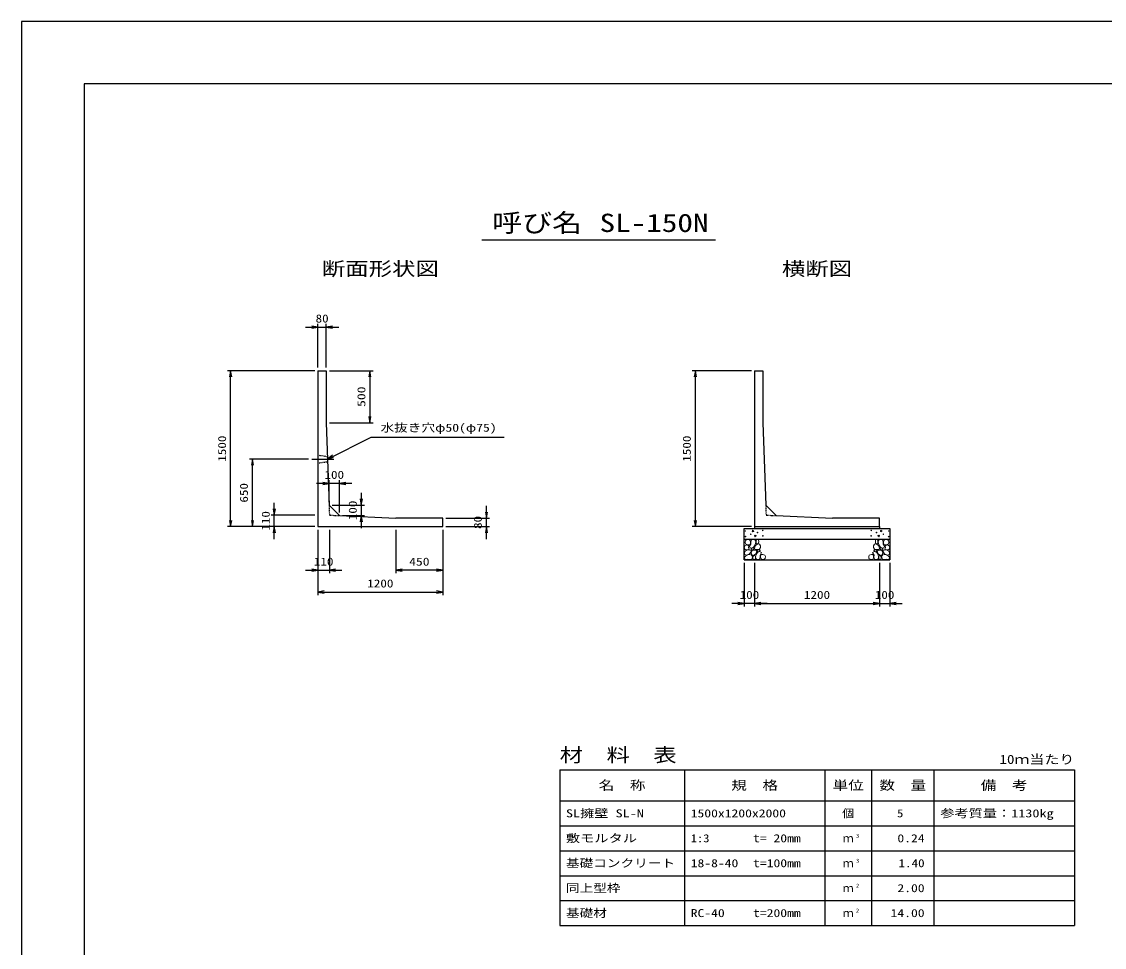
# Model space of a CAD drawing. Units: millimetres at full size. Extents: x 0 to 25230, y 0 to 17820.
# Drawn here: x 0 to 10414, y 8910 to 17820 of the extents above; entities that cross this region are included whole.
import ezdxf
from ezdxf.enums import TextEntityAlignment as Align

# ---------------------------------------------------------------- set-up
doc = ezdxf.new("R2010")
doc.units = ezdxf.units.MM
doc.linetypes.add('CHAIN', pattern=[18.5, 12, -1.5, 3.5, -1.5])
doc.linetypes.add('DASHED_SPACED', pattern=[12, 6, -6])
for name, color, linetype, lineweight in [('D-BMK', 2, 'CHAIN', 25), ('D-DCR-HCHn', 4, 'Continuous', 9), ('D-MTR-FRAM', 7, 'Continuous', 25), ('D-MTR-LINE', 7, 'Continuous', 25), ('D-STR-DIM', 7, 'Continuous', 25), ('D-STR-STRn', 1, 'Continuous', 25), ('D-STR-TXT', 7, 'Continuous', 25), ('D-TTL', 2, 'Continuous', 25), ('D-TTL-TXT', 7, 'Continuous', 25)]:
    doc.layers.add(name, color=color, linetype=linetype, lineweight=lineweight)
doc.layers.add('D-MTR', color=7, linetype='Continuous')
doc.layers.add('D-MTR-TXT', color=7, linetype='Continuous')
doc.styles.add('ＭＳ ゴシック', font='')
doc.styles.get('ＭＳ ゴシック').set_extended_font_data('MS Gothic')

# ---------------------------------------------------------------- blocks, each defined once
blk = doc.blocks.new('open_arrow')
at = {"color": 0, "linetype": 'Continuous', "lineweight": -2}
blk.add_lwpolyline([(7.5, 1.25), (0, 0), (7.5, -1.25)], dxfattribs=at)

msp = doc.modelspace()

# ---------------------------------------------------------------- linework, layer by layer
at = {"layer": 'D-BMK'}
msp.add_line((2790, 13610), (3001.798, 13610), dxfattribs=at)
at = {"layer": 'D-DCR-HCHn'}
for points in [[(7001.198, 12831.594), (6980.395, 12836.217), (6961.904, 12826.971), (6959.592, 12806.168), (6964.215, 12789.988), (6987.33, 12783.053), (7003.51, 12783.053), (7010.444, 12794.611), (7010.444, 12820.037)], [(7019.69, 12833.906), (7012.756, 12813.102), (7015.067, 12789.988), (6998.887, 12764.562), (7019.69, 12753.005), (7042.805, 12764.562), (7056.673, 12783.053), (7061.296, 12813.102), (7056.673, 12829.283), (7042.805, 12836.217)], [(7063.608, 12829.283), (7063.608, 12801.545), (7075.165, 12794.611), (7086.722, 12801.545), (7089.034, 12817.725), (7086.722, 12831.594), (7070.542, 12836.217)], [(8236.392, 12829.283), (8236.392, 12801.545), (8224.835, 12794.611), (8213.278, 12801.545), (8210.966, 12817.725), (8213.278, 12831.594), (8229.458, 12836.217)], [(8280.31, 12833.906), (8287.244, 12813.102), (8284.933, 12789.988), (8301.113, 12764.562), (8280.31, 12753.005), (8257.195, 12764.562), (8243.327, 12783.053), (8238.704, 12813.102), (8243.327, 12829.283), (8257.195, 12836.217)], [(8298.802, 12831.594), (8319.605, 12836.217), (8338.096, 12826.971), (8340.408, 12806.168), (8335.785, 12789.988), (8312.67, 12783.053), (8296.49, 12783.053), (8289.556, 12794.611), (8289.556, 12820.037)], [(6957.281, 12773.808), (6950.346, 12753.005), (6959.592, 12739.136), (6982.707, 12736.824), (6998.488, 12743.599), (6991.952, 12759.939), (6996.575, 12769.185), (6987.33, 12778.431), (6973.461, 12783.053)], [(7001.155, 12697.009), (7018.277, 12722.692), (7016.137, 12729.112), (6992.594, 12735.533), (6971.192, 12733.393), (6956.21, 12720.551), (6954.07, 12705.57), (6956.21, 12690.588), (6973.332, 12686.308)], [(7024.313, 12753.005), (7012.756, 12743.759), (7017.379, 12736.824), (7033.559, 12736.824), (7040.493, 12739.136), (7045.116, 12748.382), (7038.182, 12755.316)], [(7061.082, 12697.009), (7071.783, 12722.692), (7063.222, 12733.393), (7037.539, 12733.393), (7026.838, 12729.112), (7016.137, 12714.131), (7016.137, 12701.289), (7026.838, 12684.167), (7039.679, 12682.027)], [(7058.985, 12778.431), (7047.427, 12750.693), (7056.673, 12739.136), (7084.411, 12739.136), (7095.968, 12743.759), (7107.525, 12759.939), (7107.525, 12773.808), (7095.968, 12792.299), (7082.099, 12794.611)], [(7097.466, 12645.643), (7103.886, 12664.905), (7101.746, 12686.308), (7116.728, 12709.85), (7097.466, 12720.551), (7076.063, 12709.85), (7063.222, 12692.728), (7058.941, 12664.905), (7063.222, 12649.924), (7076.063, 12643.503)], [(7093.185, 12720.551), (7103.886, 12729.112), (7099.606, 12735.533), (7084.624, 12735.533), (7078.204, 12733.393), (7073.923, 12724.832), (7080.344, 12718.411)], [(8202.534, 12645.643), (8196.114, 12664.905), (8198.254, 12686.308), (8183.272, 12709.85), (8202.534, 12720.551), (8223.937, 12709.85), (8236.778, 12692.728), (8241.059, 12664.905), (8236.778, 12649.924), (8223.937, 12643.503)], [(8241.015, 12778.431), (8252.573, 12750.693), (8243.327, 12739.136), (8215.589, 12739.136), (8204.032, 12743.759), (8192.475, 12759.939), (8192.475, 12773.808), (8204.032, 12792.299), (8217.901, 12794.611)], [(8206.815, 12720.551), (8196.114, 12729.112), (8200.394, 12735.533), (8215.376, 12735.533), (8221.796, 12733.393), (8226.077, 12724.832), (8219.656, 12718.411)], [(8238.918, 12697.009), (8228.217, 12722.692), (8236.778, 12733.393), (8262.461, 12733.393), (8273.162, 12729.112), (8283.863, 12714.131), (8283.863, 12701.289), (8273.162, 12684.167), (8260.321, 12682.027)], [(8275.687, 12753.005), (8287.244, 12743.759), (8282.621, 12736.824), (8266.441, 12736.824), (8259.507, 12739.136), (8254.884, 12748.382), (8261.818, 12755.316)], [(8298.845, 12697.009), (8281.723, 12722.692), (8283.863, 12729.112), (8307.406, 12735.533), (8328.808, 12733.393), (8343.79, 12720.551), (8345.93, 12705.57), (8343.79, 12690.588), (8326.668, 12686.308)], [(8342.719, 12773.808), (8349.654, 12753.005), (8340.408, 12739.136), (8317.293, 12736.824), (8301.512, 12743.599), (8308.048, 12759.939), (8303.425, 12769.185), (8312.67, 12778.431), (8326.539, 12783.053)], [(7009.716, 12643.503), (7024.698, 12649.924), (7028.978, 12671.326), (7020.417, 12686.308), (7005.435, 12690.588), (6986.173, 12688.448), (6964.771, 12679.887), (6954.07, 12667.045), (6954.07, 12652.064), (6960.49, 12643.503), (6986.173, 12645.643)], [(7056.801, 12649.924), (7056.801, 12675.606), (7046.1, 12682.027), (7035.399, 12675.606), (7033.259, 12660.625), (7035.399, 12647.783), (7050.381, 12643.503)], [(7114.588, 12647.783), (7133.85, 12643.503), (7150.972, 12652.064), (7153.112, 12671.326), (7148.831, 12686.308), (7127.429, 12692.728), (7112.447, 12692.728), (7106.027, 12682.027), (7106.027, 12658.484)], [(8185.412, 12647.783), (8166.15, 12643.503), (8149.028, 12652.064), (8146.888, 12671.326), (8151.169, 12686.308), (8172.571, 12692.728), (8187.553, 12692.728), (8193.973, 12682.027), (8193.973, 12658.484)], [(8243.199, 12649.924), (8243.199, 12675.606), (8253.9, 12682.027), (8264.601, 12675.606), (8266.741, 12660.625), (8264.601, 12647.783), (8249.619, 12643.503)], [(8290.284, 12643.503), (8275.302, 12649.924), (8271.022, 12671.326), (8279.583, 12686.308), (8294.565, 12690.588), (8313.827, 12688.448), (8335.229, 12679.887), (8345.93, 12667.045), (8345.93, 12652.064), (8339.51, 12643.503), (8313.827, 12645.643)]]:
    msp.add_lwpolyline(points, close=True, dxfattribs=at)
for centre, radius in [((6960.727, 12917.43), 3), ((7033.336, 12917.43), 7.5), ((7128.131, 12923.481), 3), ((8171.869, 12923.481), 3), ((8266.664, 12917.43), 7.5), ((8339.273, 12917.43), 3), ((6961.869, 12863.919), 3), ((7012.292, 12885.761), 3), ((7056.664, 12869.97), 7.5), ((7077.708, 12901.639), 3), ((7129.273, 12869.97), 3), ((8170.727, 12869.97), 3), ((8222.292, 12901.639), 3), ((8243.336, 12869.97), 7.5), ((8287.708, 12885.761), 3), ((8338.131, 12863.919), 3)]:
    msp.add_circle(centre, radius, dxfattribs=at)
at = {"layer": 'D-MTR-FRAM'}
for p, q in [((5175, 10620), (10125, 10620)), ((5175, 10620), (5175, 9120)), ((10125, 10620), (10125, 9120)), ((5175, 9120), (10125, 9120))]:
    msp.add_line(p, q, dxfattribs=at)
at = {"layer": 'D-MTR-LINE'}
for p, q in [((6375, 10620), (6375, 9120)), ((7725, 10620), (7725, 9120)), ((8175, 10620), (8175, 9120)), ((8775, 10620), (8775, 9120)), ((5175, 10320), (10125, 10320)), ((5175, 10080), (10125, 10080)), ((5175, 9840), (10125, 9840)), ((5175, 9600), (10125, 9600)), ((5175, 9360), (10125, 9360))]:
    msp.add_line(p, q, dxfattribs=at)
at = {"layer": 'D-STR-DIM'}
for p, q in [((2850, 14490), (2850, 14910)), ((2930, 14490), (2930, 14910)), ((2730, 14880), (3050, 14880)), ((2820, 14460), (1980, 14460)), ((2010, 12960), (2010, 14460)), ((2960, 14460), (3380, 14460)), ((3350, 14460), (3350, 13960)), ((7020, 14460), (6450, 14460)), ((6480, 12960), (6480, 14460)), ((2960, 13960), (3380, 13960)), ((2760, 13610), (2190, 13610)), ((2220, 12960), (2220, 13610)), ((3176.782, 13375.463), (2836.782, 13375.463)), ((2956.782, 13195.463), (2956.782, 13405.463)), ((3056.782, 13095.463), (3056.782, 13405.463)), ((3266.782, 13285.463), (3266.782, 12945.463)), ((2430, 12840), (2430, 13190)), ((2986.782, 13165.463), (3296.782, 13165.463)), ((4470, 12840), (4470, 13160)), ((2820, 13070), (2400, 13070)), ((3086.782, 13065.463), (3296.782, 13065.463)), ((4080, 13040), (4500, 13040)), ((2820, 12960), (1980, 12960)), ((2820, 12960), (2190, 12960)), ((2820, 12960), (2400, 12960)), ((2850, 12930), (2850, 12510)), ((2850, 12930), (2850, 12300)), ((2960, 12930), (2960, 12510)), ((3600, 12930), (3600, 12510)), ((4050, 12930), (4050, 12300)), ((4050, 12930), (4050, 12510)), ((4080, 12960), (4500, 12960)), ((7020, 12960), (6450, 12960)), ((6950, 12610), (6950, 12190)), ((7050, 12610), (7050, 12190)), ((7050, 12610), (7050, 12190)), ((8250, 12610), (8250, 12190)), ((8250, 12610), (8250, 12190)), ((8350, 12610), (8350, 12190)), ((2730, 12540), (3080, 12540)), ((4050, 12540), (3600, 12540)), ((2850, 12330), (4050, 12330)), ((7170, 12220), (6830, 12220)), ((7050, 12220), (8250, 12220)), ((8130, 12220), (8470, 12220))]:
    msp.add_line(p, q, dxfattribs=at)
at = {"layer": 'D-STR-STRn'}
for p, q in [((2850, 14460), (2930, 14460)), ((2850, 14460), (2850, 12960)), ((2930, 14460), (2930, 13960)), ((7050, 14460), (7130, 14460)), ((7050, 14460), (7050, 12960)), ((7130, 14460), (7130, 13960)), ((2930, 13960), (2956.782, 13165.463)), ((7130, 13960), (7156.782, 13165.463)), ((3056.782, 13065.463), (2956.782, 13165.463)), ((7256.782, 13065.463), (7156.782, 13165.463)), ((3056.782, 13065.463), (3600, 13040)), ((4050, 13040), (3600, 13040)), ((4050, 12960), (4050, 13040)), ((7256.782, 13065.463), (7800, 13040)), ((8250, 13040), (7800, 13040)), ((8250, 12960), (8250, 13040)), ((2850, 12960), (4050, 12960)), ((6950, 12640), (6950, 12940)), ((6950, 12940), (8350, 12940)), ((7050, 12960), (8250, 12960)), ((7050, 12960), (7050, 12940)), ((8250, 12960), (8250, 12940)), ((8350, 12940), (8350, 12640)), ((6950, 12840), (8350, 12840)), ((6950, 12640), (8350, 12640))]:
    msp.add_line(p, q, dxfattribs=at)
at = {"layer": 'D-STR-STRn', "linetype": 'DASHED_SPACED'}
for p, q in [((2850, 13647.5), (2940.955, 13635)), ((2850, 13572.5), (2942.64, 13585))]:
    msp.add_line(p, q, dxfattribs=at)
at = {"layer": 'D-STR-STRn', "color": 2, "linetype": 'DASHED_SPACED'}
for p, q in [((2956.782, 13165.463), (2960, 13070)), ((7156.782, 13165.463), (7160, 13070)), ((2960, 13070), (3056.782, 13065.463)), ((7160, 13070), (7256.782, 13065.463))]:
    msp.add_line(p, q, dxfattribs=at)
at = {"layer": 'D-STR-TXT'}
msp.add_lwpolyline([(2941.798, 13610), (3361.798, 13820), (3421.798, 13820), (4641.442, 13820)], dxfattribs=at)
at = {"layer": 'D-TTL'}
for points in [[(0, 0), (25230, 0), (25230, 17820), (0, 17820)], [(600, 600), (24630, 600), (24630, 17220), (600, 17220)]]:
    msp.add_lwpolyline(points, close=True, dxfattribs=at)
at = {"layer": 'D-TTL-TXT'}
msp.add_line((4425, 15720), (6675, 15720), dxfattribs=at)

# ---------------------------------------------------------------- block references
at = {"layer": 'D-STR-DIM', "xscale": 8, "yscale": 8}
for p, rotation in [((2850, 14880), 180), ((2010, 14460), 270), ((3350, 14460), 270), ((6480, 14460), 270), ((3350, 13960), 90), ((2220, 13610), 270), ((2956.782, 13375.463), 180), ((3266.782, 13165.463), 90), ((2430, 13070), 90), ((2010, 12960), 90), ((2220, 12960), 90), ((3266.782, 13065.463), 270), ((4470, 13040), 90), ((6480, 12960), 90), ((2430, 12960), 270), ((4470, 12960), 270), ((2850, 12540), 180), ((4050, 12540), 180), ((4050, 12330), 180), ((6950, 12220), 180), ((8250, 12220), 180), ((8250, 12220), 180)]:
    msp.add_blockref('open_arrow', p, dxfattribs=dict(at, rotation=rotation))
for p in [(2930, 14880), (3056.782, 13375.463), (2960, 12540), (3600, 12540), (2850, 12330), (7050, 12220), (7050, 12220), (8350, 12220)]:
    msp.add_blockref('open_arrow', p, dxfattribs=at)
at = {"layer": 'D-STR-TXT', "xscale": 8, "yscale": 8, "rotation": 26.6}
msp.add_blockref('open_arrow', (2941.798, 13610), dxfattribs=at)

# ---------------------------------------------------------------- texts
at = {"layer": 'D-MTR', "style": 'ＭＳ ゴシック', "width": 1.25}
msp.add_text('材\u3000料\u3000表', height=132, dxfattribs=at).set_placement((5175, 10656), align=Align.BOTTOM_LEFT)
at = {"layer": 'D-MTR', "style": 'ＭＳ ゴシック', "width": 1.2}
msp.add_text('10ｍ当たり', height=87.98, dxfattribs=at).set_placement((10125, 10649), align=Align.BOTTOM_RIGHT)
at = {"layer": 'D-MTR-TXT', "style": 'ＭＳ ゴシック'}
for s, height, width, p in [('名\u3000称', 87.98, 1.25, (5775, 10470)), ('規\u3000格', 87.98, 1.25, (7050, 10470)), ('単位', 87.98, 1.25, (7950, 10470)), ('数\u3000量', 87.98, 1.25, (8475, 10470)), ('備\u3000考', 87.98, 1.25, (9450, 10470)), ('個', 76.98, 1.1, (7950, 10200))]:
    msp.add_text(s, height=height, dxfattribs=dict(at, width=width)).set_placement(p, align=Align.MIDDLE_CENTER)
for s, width, p in [('SL擁壁 SL-N', 1.3, (5235, 10200)), ('1500x1200x2000', 1.25, (6435, 10200)), ('参考質量：1130kg', 1.3, (8835, 10200)), ('敷モルタル', 1.3, (5235, 9960)), ('1:3', 1.15, (6435, 9960)), ('t= 20mm', 1.25, (7035, 9960)), ('基礎コンクリート', 1.25, (5235, 9720)), ('18-8-40', 1.25, (6435, 9720)), ('t=100mm', 1.25, (7035, 9720)), ('同上型枠', 1.25, (5235, 9480)), ('基礎材', 1.25, (5235, 9240)), ('RC-40', 1.25, (6435, 9240)), ('t=200mm', 1.25, (7035, 9240))]:
    msp.add_text(s, height=76.98, dxfattribs=dict(at, width=width)).set_placement(p, align=Align.MIDDLE_LEFT)
for s, width, p in [('5', 1.15, (8480.33, 10200)), ('0.24', 1.25, (8685, 9960)), ('1.40', 1.2, (8685, 9720)), ('2.00', 1.25, (8685, 9480)), ('14.00', 1.25, (8685, 9240))]:
    msp.add_text(s, height=76.98, dxfattribs=dict(at, width=width)).set_placement(p, align=Align.MIDDLE_RIGHT)
at = {"layer": 'D-MTR-TXT', "style": 'ＭＳ ゴシック', "width": 1.15}
for s, p in [('3', (8025, 9953)), ('3', (8025, 9713)), ('2', (8025, 9473)), ('2', (8025, 9233))]:
    msp.add_text(s, height=38.49, dxfattribs=at).set_placement(p, align=Align.BOTTOM_LEFT)
at = {"layer": 'D-MTR-TXT', "style": 'ＭＳ ゴシック'}
for p in [(7950, 9960), (7950, 9720), (7950, 9480), (7950, 9240)]:
    msp.add_text('ｍ', height=76.98, dxfattribs=at).set_placement(p, align=Align.MIDDLE_CENTER)
at = {"layer": 'D-STR-DIM', "style": 'ＭＳ ゴシック'}
for s, width, p in [('80', 1.2, (2890, 14962.5)), ('100', 1.2, (3006.782, 13457.963)), ('110', 1.2, (2905, 12622.5)), ('450', 1.25, (3825, 12622.5)), ('1200', 1.2, (3450, 12412.5)), ('100', 1.2, (7000, 12302.5)), ('1200', 1.2, (7650, 12302.5)), ('100', 1.2, (8300, 12302.5))]:
    msp.add_text(s, height=76.98, dxfattribs=dict(at, width=width)).set_placement(p, align=Align.MIDDLE_CENTER)
for s, width, p in [('500', 1.25, (3267.5, 14210)), ('1500', 1.2, (1927.5, 13710)), ('1500', 1.2, (6397.5, 13710)), ('650', 1.2, (2137.5, 13285)), ('100', 1.2, (3184.282, 13115.463)), ('110', 1.2, (2347.5, 13015)), ('80', 1.2, (4387.5, 13000))]:
    msp.add_text(s, height=76.98, rotation=90, dxfattribs=dict(at, width=width)).set_placement(p, align=Align.MIDDLE_CENTER)
at = {"layer": 'D-STR-TXT', "style": 'ＭＳ ゴシック', "width": 1.25}
msp.add_text('水抜き穴φ50(φ75)', height=76.98, dxfattribs=at).set_placement((3451.798, 13850), align=Align.BOTTOM_LEFT)
at = {"layer": 'D-TTL-TXT', "style": 'ＭＳ ゴシック'}
for s, height, width, p in [('呼び名', 176, 1.2, (4957.5, 15742.5)), ('SL-150N', 176, 1.25, (6082.5, 15742.5)), ('断面形状図', 132, 1.25, (3450, 15336)), ('横断図', 132, 1.25, (7650, 15336))]:
    msp.add_text(s, height=height, dxfattribs=dict(at, width=width)).set_placement(p, align=Align.BOTTOM_CENTER)

doc.saveas('drawing.dxf')
